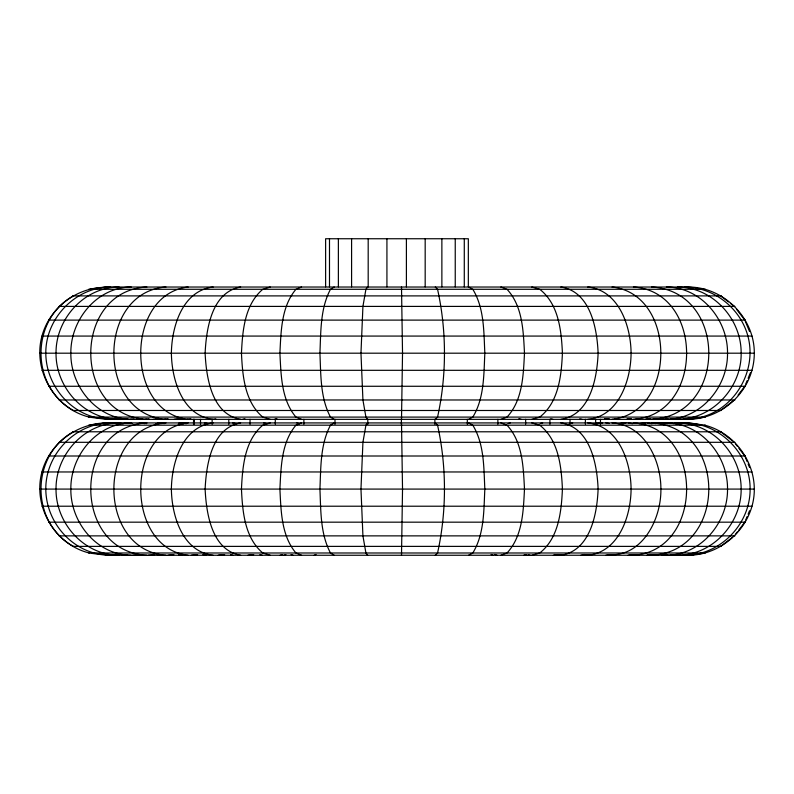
<?xml version="1.0" encoding="UTF-8"?>
<svg xmlns="http://www.w3.org/2000/svg" width="794" height="794" viewBox="0 0 794 794"><rect width="100%" height="100%" fill="white"/><g stroke="black" fill="none" stroke-linecap="round" stroke-linejoin="round"><path stroke-width="1.19" d="M401.506 419.351L402.528 353.191L401.506 287.031M401.506 555.254L402.528 489.084L401.506 422.924M89.246 417.098C54.627 408.632 32.554 370.322 41.953 336.07C49.714 307.546 77.187 286.713 106.803 287.349M89.246 552.991C54.627 544.525 32.554 506.215 41.953 471.964C49.873 442.387 78.824 421.981 109.215 422.924M684.785 419.351C721.964 420.641 754.201 390.579 754.3 353.191C754.538 317.61 723.274 286.535 687.673 287.031M687.673 555.254C723.255 555.552 754.568 524.765 754.3 489.084C754.131 459.716 733.299 432.492 704.754 425.187M745.755 383.988L747.174 380.574M748.117 378.291L750.469 372.594M745.755 519.891L747.174 516.467M748.117 514.194L749.526 510.77M367.642 287.031L365.915 289.284L362.927 306.405L360.972 353.191L362.927 399.978L365.915 417.098L367.642 419.351M367.642 422.924L365.915 425.187L362.927 442.308L360.972 489.084L362.927 535.871L365.915 552.991L367.642 555.254M738.073 395.084L744.822 386.271M735.83 533.915L737.328 531.96M738.827 529.995L744.822 522.174M435.301 419.351L437.554 417.098C446.754 375.582 446.754 330.8 437.554 289.284L435.301 287.031M435.301 555.254L437.554 552.991C446.754 511.475 446.754 466.703 437.554 425.187L435.301 422.924M73.336 295.894C30.241 319.784 30.241 386.599 73.336 410.488M73.336 431.787C30.241 455.687 30.241 522.492 73.336 546.381M720.664 410.488L733.358 400.722M720.664 546.381L732.376 537.369M334.175 287.031L330.483 289.284C320.161 308.707 320.925 331.783 319.913 353.191C320.925 374.599 320.161 397.675 330.483 417.098L334.175 419.351M334.175 422.924L330.483 425.187C320.161 444.6 320.925 467.686 319.913 489.084C320.925 510.492 320.161 533.568 330.483 552.991L334.175 555.254M468.589 419.351L472.797 417.098C484.38 398.161 483.754 374.649 484.836 353.191C483.754 331.733 484.38 308.211 472.797 289.284L468.589 287.031M468.589 555.254L472.797 552.991C484.38 534.064 483.754 510.542 484.836 489.084C483.754 467.626 484.38 444.114 472.797 425.187L468.589 422.924M314.166 555.254L316.062 554.44M701.688 417.098C735.81 407.987 757.089 369.994 747.888 336.07C740.345 308.082 713.866 287.2 684.785 287.031M301.551 287.031L295.944 289.284C281.215 306.742 281.056 331.495 279.895 353.191C281.066 374.887 281.215 399.64 295.944 417.098L301.551 419.351M301.551 422.924L295.944 425.187C281.215 442.635 281.066 467.388 279.895 489.084C281.056 510.78 281.215 535.543 295.944 552.991L301.551 555.254M500.905 419.351L507.009 417.098C522.76 400.196 523.325 375.006 524.487 353.191C523.325 331.376 522.76 306.186 507.009 289.284L500.905 287.031M500.905 555.254L507.009 552.991C522.76 536.099 523.325 510.909 524.487 489.084C523.325 467.269 522.76 442.079 507.009 425.187L500.905 422.924M508.081 423.599L510.234 422.924M283.766 555.254L285.919 554.579M270.228 287.031L262.784 289.284C244.562 304.678 242.527 330.939 241.455 353.191C242.527 375.443 244.562 401.704 262.784 417.098L270.228 419.351M270.228 422.924L262.784 425.187C244.562 440.571 242.527 466.832 241.455 489.084C242.527 511.346 244.562 537.598 262.784 552.991L270.228 555.254M280.074 555.254L282.297 554.579M523.772 555.254L525.896 554.609M274.555 419.351L276.888 418.676M531.821 419.351L539.741 417.098C558.738 402.23 561.388 375.641 562.42 353.191C561.388 330.741 558.738 304.152 539.741 289.284L531.821 287.031M531.821 555.254L539.741 552.991C558.738 538.124 561.388 511.534 562.42 489.084C561.388 466.644 558.738 440.055 539.741 425.187L531.821 422.924M240.622 287.031C211.641 292.043 206.281 329.034 205.12 353.191C206.281 377.349 211.641 414.339 240.622 419.351M240.622 422.924C211.641 427.946 206.281 464.937 205.12 489.084C206.281 513.242 211.641 550.232 240.622 555.254M553.378 555.254L555.681 554.688M540.277 423.51L542.649 422.924M251.351 555.254L253.723 554.669M247.887 555.254L251.083 554.49M560.901 419.351C590.468 414.895 597.118 377.875 598.11 353.191C597.118 328.508 590.468 291.487 560.901 287.031M560.901 555.254C590.468 550.788 597.118 513.778 598.11 489.084C597.118 464.401 590.468 427.39 560.901 422.924M242.746 419.351L244.949 418.845M213.12 287.031C182.422 290.525 171.703 326.741 171.385 353.191C171.703 379.641 182.412 415.858 213.12 419.351M213.12 422.924C182.412 426.418 171.703 462.644 171.385 489.084C171.703 515.534 182.422 551.761 213.12 555.254M580.88 555.254L584.483 554.5M587.778 419.351C618.883 416.274 630.893 380.157 631.081 353.191C630.893 326.225 618.883 290.108 587.778 287.031M569.338 423.599L572.682 422.924M221.318 555.254L224.662 554.579M587.778 555.254C618.883 552.177 630.893 516.06 631.081 489.084C630.893 462.118 618.883 426.001 587.778 422.924M218.161 555.254L221.566 554.579M213.477 419.351L215.809 418.904M188.109 287.031C124.956 294.157 124.956 412.225 188.109 419.351M188.109 422.924C124.956 430.06 124.956 548.118 188.109 555.254M605.891 419.351L609.236 418.736M605.891 555.254L609.236 554.639M178.481 423.539L181.935 422.924L186.302 423.668M612.065 419.351C677.054 412.394 677.054 293.988 612.065 287.031M596.344 423.539L599.827 422.924M194.173 555.254L197.656 554.639M600.284 423.331L602.636 422.924M191.364 555.254L194.887 554.639M187.215 419.351L190.808 418.746M165.926 287.031C96.531 292.113 96.531 414.269 165.926 419.351M165.926 422.924C96.531 428.016 96.531 550.163 165.926 555.254M628.074 419.351L631.468 418.785M628.074 555.254L631.468 554.688M155.922 423.678L160.547 422.924M633.453 419.351C704.318 414.865 704.318 291.517 633.453 287.031M633.453 555.254C704.318 550.758 704.318 427.41 633.453 422.924M174.085 419.351L177.558 418.795M618.923 423.668L623.637 422.924M170.363 555.254L173.896 554.698M621.295 423.668L626.059 422.924M167.941 555.254L171.514 554.698M146.86 287.031C72.085 290.703 72.085 415.679 146.86 419.351M164.398 419.351L168.02 418.795M146.86 422.924C72.085 426.606 72.085 551.572 146.86 555.254M647.14 419.351L650.812 418.785M647.14 555.254L650.812 554.688M137.759 423.619L142.364 422.924M651.636 419.351C727.82 415.431 727.82 290.951 651.636 287.031M651.636 555.254C727.82 551.334 727.82 426.844 651.636 422.924M153.351 419.351L156.825 418.845M131.189 287.031C96.709 287.239 70.428 319.992 70.845 353.191C70.428 386.39 96.709 419.143 131.189 419.351M131.189 422.924C96.709 423.133 70.428 455.885 70.845 489.084C70.428 522.293 96.709 555.046 131.189 555.254M662.811 419.351L666.414 418.835M662.811 555.254L667.615 554.559M122.752 423.619L127.616 422.924M666.384 419.351C700.993 419.222 727.929 386.698 727.522 353.191C727.929 319.684 700.993 287.16 666.384 287.031M639.031 423.599L645.711 422.924M148.289 555.254L154.969 554.579M666.384 555.254C700.993 555.115 727.929 522.601 727.522 489.084C727.929 455.577 700.993 423.063 666.384 422.924M145.401 419.351L148.994 418.845M119.1 287.031C84.184 287.011 55.669 318.95 56.027 353.191C55.669 387.432 84.184 419.371 119.1 419.351M119.1 422.924C84.184 422.904 55.669 454.843 56.027 489.084C55.669 523.335 84.184 555.274 119.1 555.254M674.9 419.351L678.394 418.865M674.9 555.254L679.565 554.609M136.608 419.351L140.042 418.885M111.815 423.569L116.52 422.924M677.481 555.254C712.496 555.314 741.477 523.554 741.149 489.084C741.328 453.404 711.176 421.624 674.9 422.924M110.783 287.031C75.559 286.882 45.526 318.235 45.804 353.191C45.953 382.152 65.952 409.238 93.96 417.098M110.783 422.924C75.559 422.775 45.526 454.128 45.804 489.084C45.953 518.055 65.952 545.131 93.96 552.991M683.217 419.351L686.82 418.865M655.149 423.549L661.283 422.924M132.717 555.254L138.851 554.629M683.217 555.254L688.021 554.609M130.534 419.351L134.047 418.885M684.785 555.254C720.059 555.423 750.37 524.179 750.112 489.084C750.409 453.394 719.086 421.922 683.217 422.924M124.152 419.351L127.745 418.885M666.672 423.549L672.518 422.924M121.482 555.254L127.328 554.629M120.043 419.351L123.695 418.885M114.098 419.351L120.757 418.775M672.965 423.649L679.227 422.924M114.773 555.254L119.884 554.669M112.798 419.351L117.443 418.775M675.505 423.649L681.302 422.924M112.698 555.254L117.333 554.669M688.2 287.031L105.8 287.031L88.69 289.284L705.31 289.284M72.75 295.894L721.25 295.894M59.064 306.405L734.936 306.405M48.553 320.111L745.447 320.111M41.953 336.07L752.047 336.07M39.7 353.191L754.3 353.191M41.953 370.312L752.047 370.312M48.553 386.271L745.447 386.271M59.064 399.978L734.936 399.978M72.75 410.488L721.25 410.488M105.8 419.351L688.2 419.351L705.31 417.098L88.69 417.098L106.327 419.351M688.2 422.924L105.8 422.924L88.69 425.187L705.31 425.187L687.673 422.924M72.75 431.787L721.25 431.787M59.064 442.308L734.936 442.308M48.553 456.004L745.447 456.004M41.953 471.964L752.047 471.964M39.7 489.084L754.3 489.084M41.953 506.215L752.047 506.215M48.553 522.174L745.447 522.174M59.064 535.871L734.936 535.871M72.75 546.381L721.25 546.381M105.8 555.254L688.2 555.254L705.31 552.991L88.69 552.991L106.327 555.254M675.476 418.775L681.133 419.351M113.145 422.924L119.199 423.649M675.962 554.669L680.855 555.254M670.751 418.885C708.01 423.53 741.775 390.013 741.149 353.191C741.477 318.722 712.496 286.962 677.481 287.031M117.552 422.924L123.219 423.549M670.781 554.629L676.448 555.254M665.68 418.885L669.273 419.351M126.544 422.924L131.298 423.549M662.702 554.629L667.456 555.254M660.648 418.885L664.171 419.351M127.814 422.924L132.548 423.549M661.452 554.629L666.186 555.254M93.513 417.257L110.783 419.351M92.312 552.991L110.783 555.254M653.144 418.885L656.569 419.351M139.972 422.924L144.865 423.599M649.135 554.579L654.028 555.254M141.729 422.924L146.592 423.599M647.408 554.579L652.271 555.254M645.929 418.845L649.542 419.351M123.963 418.835L127.616 419.351M122.752 554.559L127.616 555.254M662.811 422.924L667.615 423.619M636.133 418.845L639.597 419.351M157.619 422.924L162.184 423.599M631.816 554.579L636.381 555.254M159.832 422.924L164.348 423.599M629.652 554.579L634.168 555.254M627.121 418.795L630.764 419.351M138.91 418.835L142.364 419.351M137.759 554.559L142.364 555.254M647.14 422.924L652.033 423.678M615.191 418.795L618.645 419.351M157.073 418.785L160.547 419.351M179.206 422.924L183.732 423.668M611.4 554.698L614.794 555.254M157.073 554.688L160.547 555.254M608.819 554.698C642.614 556.922 661.412 518.551 660.886 489.084C661.084 460.192 644.43 424.76 612.065 422.924M628.074 422.924L632.6 423.678M604.532 418.746L608.154 419.351M178.481 418.736L181.935 419.351M178.481 554.639L181.935 555.254M605.891 422.924L609.236 423.539M204.366 422.924L207.671 423.539M586.329 554.639L589.634 555.254M583.034 554.579L586.647 555.254M579.719 418.904L582.071 419.351M202.857 554.569L206.222 555.254M232.682 422.924L236.205 423.688M557.795 554.49L561.318 555.254M554.549 554.49L557.993 555.254M550.728 418.845L552.952 419.351M230.687 554.688L233.099 555.254M263.707 422.924L265.881 423.51M528.119 554.669L530.293 555.254M524.596 554.669L526.71 555.254M518.909 418.676L521.271 419.351M259.916 554.609L262.179 555.254M296.916 422.924L299.199 423.738M494.801 554.44L497.084 555.254M491.089 554.44L493.292 555.254M291.061 554.5L293.095 555.254M720.664 295.894L728.475 301.899M730.43 303.407L734.331 306.405M720.664 431.787L732.376 440.799M736.574 309.342L744.822 320.111M735.83 444.263L737.328 446.218M738.827 448.183L744.822 456.004M745.288 321.252L749.526 331.505M745.288 457.146L747.174 461.711M748.117 463.984L749.526 467.408M600.462 419.301L600.462 424.214M595.639 419.301L595.639 424.214M585.396 419.301L585.396 424.214M570.023 419.301L570.023 424.214M549.914 419.301L549.914 424.214M525.648 419.301L525.648 424.214M497.868 419.301L497.868 424.214M468.331 286.842L468.331 238.746L325.619 238.746L325.619 286.842M467.329 419.301L467.329 424.214M464.282 238.746L464.282 286.842M455.24 238.746L455.24 286.842M441.871 238.746L441.871 286.842M434.884 419.301L434.884 424.214M425.177 238.746L425.177 286.842M406.399 238.746L406.399 286.842M401.397 419.301L401.397 424.214M386.926 238.746L386.926 286.842M368.188 238.746L368.188 286.842M367.791 419.301L367.791 424.214M351.593 238.746L351.593 286.842M338.373 238.746L338.373 286.842M334.989 419.301L334.989 424.214M329.49 238.746L329.49 286.842M303.874 419.301L303.874 424.214M275.29 419.301L275.29 424.214M250.041 419.301L250.041 424.214M228.791 419.301L228.791 424.214M212.137 419.301L212.137 424.214M200.515 419.301L200.515 424.214M194.262 419.301L194.262 424.214M193.538 419.301L193.538 424.214"/></g></svg>
